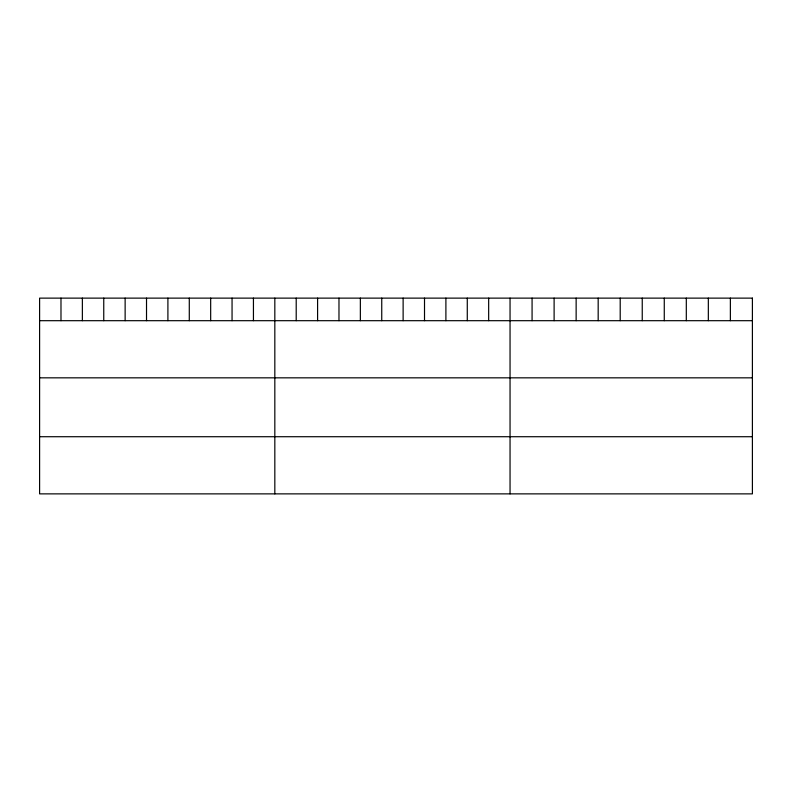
<?xml version="1.0" encoding="UTF-8"?>
<svg xmlns="http://www.w3.org/2000/svg" width="792" height="792" viewBox="0 0 792 792"><rect width="100%" height="100%" fill="white"/><g stroke="black" fill="none" stroke-linecap="round" stroke-linejoin="round"><path stroke-width="1.19" d="M39.6 320.691L752.4 320.691M39.6 377.833L752.4 377.833M39.6 436.719L752.4 436.719M730.372 298.129L730.372 320.691M708.335 298.129L708.335 320.691M686.308 298.129L686.308 320.691M664.27 298.129L664.27 320.691M642.243 298.129L642.243 320.691M620.205 298.129L620.205 320.691M598.178 298.129L598.178 320.691M576.14 298.129L576.14 320.691M554.113 298.129L554.113 320.691M532.076 298.129L532.076 320.691M510.048 298.129L510.048 493.871M488.664 298.129L488.664 320.691M467.28 298.129L467.28 320.691M445.896 298.129L445.896 320.691M424.512 298.129L424.512 320.691M403.128 298.129L403.128 320.691M381.744 298.129L381.744 320.691M360.36 298.129L360.36 320.691M338.976 298.129L338.976 320.691M317.592 298.129L317.592 320.691M296.208 298.129L296.208 320.691M274.824 298.129L274.824 493.871M253.44 298.129L253.44 320.691M232.056 298.129L232.056 320.691M210.672 298.129L210.672 320.691M189.288 298.129L189.288 320.691M167.904 298.129L167.904 320.691M146.52 298.129L146.52 320.691M125.136 298.129L125.136 320.691M103.752 298.129L103.752 320.691M82.368 298.129L82.368 320.691M60.984 298.129L60.984 320.691M752.4 298.129L39.6 298.129L39.6 493.871L752.4 493.871L752.4 298.129"/></g></svg>
